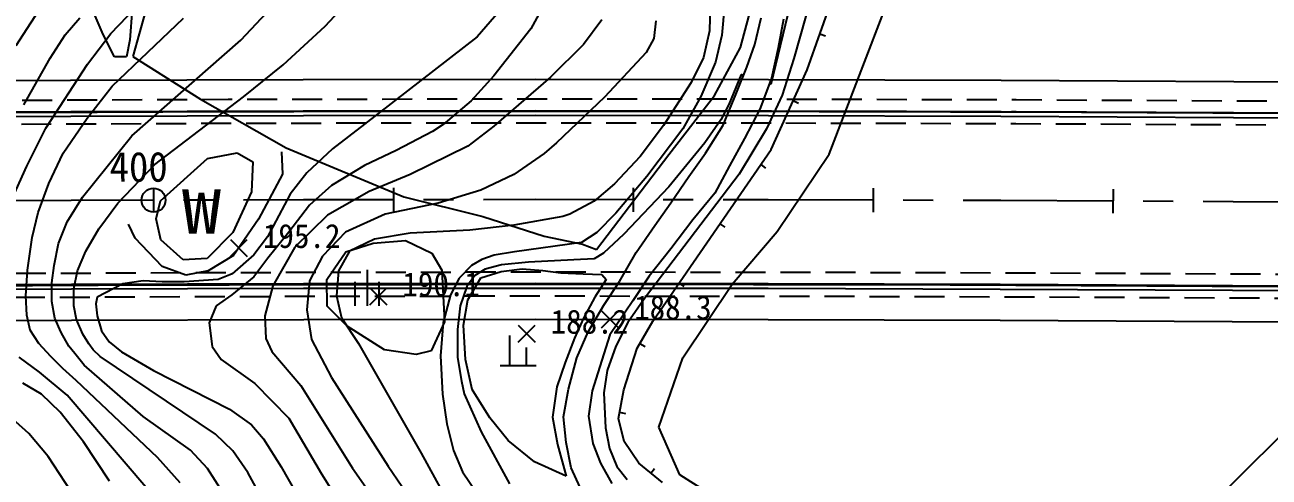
# Model space of a CAD drawing. Header units: millimetres. Extents: x 10470 to 11266, y 1103 to 1807.
# Drawn here: x 10846.3 to 10950.1, y 1453.9 to 1491.6 of the extents above; entities that cross this region are included whole.
import ezdxf
from ezdxf.xclip import XClip

# ---------------------------------------------------------------- set-up
doc = ezdxf.new("R2010")
doc.units = ezdxf.units.MM
doc.header["$LTSCALE"] = 10
doc.header["$MEASUREMENT"] = 0
doc.header["$XCLIPFRAME"] = 2
doc.linetypes.add('CENTER', pattern=[2, 1.25, -0.25, 0.25, -0.25])
doc.linetypes.add('HIDDEN', pattern=[0.375, 0.25, -0.125])
doc.layers.add('TZ-BASE', color=253, linetype='Continuous')
doc.layers.add('TZ-CABL', color=4, linetype='Continuous')
doc.styles.add('HANA', font='GulimChe.ttf')
doc.linetypes.add('ZIGZAG', pattern='A,0.0001,-0.2,[131,ltypeshp.shx,S=0.2,R=0,X=-0.2,Y=0],-0.4,[131,ltypeshp.shx,S=0.2,R=180,X=0.2,Y=0],-0.2', length=0.8001)

# ---------------------------------------------------------------- blocks, each defined once
blk = doc.blocks.new('JD-SDFHSFH5FGCFH6')
at = {"layer": 'TZ-BASE'}
for p, q in [((354.43, 16.31, 187), (358.68, 28.35, 187)), ((356.2, 27.4, 188), (353.33, 17.25, 188)), ((307.21, 18.78, 197), (314.23, 26.22, 197)), ((353.58, 24.15, 189), (351.41, 15.08, 189)), ((314.24, 19.95, 196), (317.33, 23.24, 196)), ((288.49, 18.34, 201), (290.99, 22.22, 201)), ((296.37, 19.32, 199), (299.12, 22.21, 199)), ((332.56, 21.85, 194), (331.4, 19.71, 194)), ((358.8, 15.85, 184.95), (361.11, 21.85, 184.95)), ((295.74, 19.25, 200.85), (294.74, 21.59, 200.85)), ((298.17, 21.36, 200.85), (297.97, 18.8, 200.85)), ((299.26, 21.18, 198.64), (298.21, 17.4, 198.64)), ((328.74, 21.13, 195), (326.91, 19.06, 195)), ((346.34, 21.72, 191), (346.29, 19.56, 191)), ((347.53, 21.66, 190), (347.33, 19.18, 190)), ((348.89, 18.17, 198.64), (349.77, 21.46, 198.64)), ((292.58, 19.23, 200), (293.79, 20.63, 200)), ((296.48, 14.94, 198), (302.44, 20.6, 198)), ((310.75, 16.72, 196), (314.24, 19.95, 196)), ((337.32, 20.48, 193), (335.79, 18.42, 193)), ((341.83, 20.39, 192), (341.66, 18.91, 192)), ((350.06, 18.42, 170.27), (350.6, 20.64, 170.27)), ((352.46, 20.51, 188.04), (352.01, 18.14, 188.04)), ((291.32, 17.26, 200), (292.58, 19.23, 200)), ((294.44, 16.77, 199), (296.37, 19.32, 199)), ((296.68, 17.37, 200.85), (295.74, 19.25, 200.85)), ((297.97, 18.8, 200.85), (297.69, 17.39, 200.85)), ((298.12, 10.8, 197), (307.21, 18.78, 197)), ((326.91, 19.06, 195), (317.52, 11.78, 195)), ((331.4, 19.71, 194), (328.32, 15.81, 194)), ((341.66, 18.91, 192), (341.02, 17.73, 192)), ((346.29, 19.56, 191), (345.78, 17.34, 191)), ((347.33, 19.18, 190), (346.79, 16.94, 190)), ((355.48, 19.3, 187), (355.95, 19.13, 187)), ((335.79, 18.42, 193), (333.04, 15.69, 193)), ((341.02, 17.73, 192), (337.55, 14.02, 192)), ((346.7, 14.16, 198.64), (348.89, 18.17, 198.64)), ((349.41, 16.52, 170.27), (350.06, 18.42, 170.27)), ((352.01, 18.14, 188.04), (351.45, 15.6, 188.04)), ((289.14, 13.39, 200), (291.32, 17.26, 200)), ((290.97, 11.45, 199), (294.44, 16.77, 199)), ((297.69, 17.39, 200.85), (296.68, 17.37, 200.85)), ((298.21, 17.4, 198.64), (303.87, 13.84, 198.64)), ((307.45, 14.05, 196), (310.75, 16.72, 196)), ((345.78, 17.34, 191), (344.77, 15.23, 191)), ((346.79, 16.94, 190), (345.57, 14.08, 190)), ((353.33, 17.25, 188), (352.34, 14.2, 188)), ((328.32, 15.81, 194), (326.43, 13.72, 194)), ((333.04, 15.69, 193), (328.3, 11.61, 193)), ((348.92, 15.9, 189), (347.9, 13.41, 189)), ((348.48, 14.24, 170.27), (349.41, 16.52, 170.27)), ((349.12, 15.83, 189), (348.92, 15.9, 189)), ((351.45, 15.6, 188.04), (350.48, 13.03, 188.04)), ((351.44, 9.67, 187), (354.43, 16.31, 187)), ((356.27, 9.26, 184.95), (358.8, 15.85, 184.95)), ((294.42, 12.27, 198), (296.48, 14.94, 198)), ((344.77, 15.23, 191), (342.46, 11.65, 191)), ((351.41, 15.08, 189), (351.27, 15.13, 189)), ((300.04, 8.41, 196), (307.45, 14.05, 196)), ((303.87, 13.84, 198.64), (310.99, 9.81, 198.64)), ((326.43, 13.72, 194), (324.1, 11.74, 194)), ((337.55, 14.02, 192), (333.54, 10.22, 192)), ((342.89, 9.25, 198.64), (346.7, 14.16, 198.64)), ((345.57, 14.08, 190), (344.06, 11.39, 190)), ((347.43, 11.7, 170.27), (348.48, 14.24, 170.27)), ((352.34, 14.2, 188), (351.05, 11.38, 188)), ((353.26, 13.73, 187), (353.72, 13.53, 187)), ((347.9, 13.41, 189), (347.23, 12.13, 189)), ((350.48, 13.03, 188.04), (349.21, 10.58, 188.04)), ((289.38, 8.27, 199), (290.97, 11.45, 199)), ((292.42, 9.36, 198), (294.42, 12.27, 198)), ((317.52, 11.78, 195), (314.86, 9.7, 195)), ((324.1, 11.74, 194), (323.21, 11.16, 194)), ((328.3, 11.61, 193), (326.14, 9.93, 193)), ((342.46, 11.65, 191), (340.5, 9.07, 191)), ((347.23, 12.13, 189), (345.89, 10.21, 189)), ((345.97, 9.36, 170.27), (347.43, 11.7, 170.27)), ((294.01, 5.68, 197), (298.12, 10.8, 197)), ((323.21, 11.16, 194), (320.18, 9.57, 194)), ((344.06, 11.39, 190), (341.07, 7.41, 190)), ((349.21, 10.58, 188.04), (347.96, 8.3, 188.04)), ((351.05, 11.38, 188), (348.76, 7.6, 188)), ((291.2, 6.82, 198), (292.42, 9.36, 198)), ((304.44, 8.92, 194.76), (306.91, 9.39, 194.76)), ((306.91, 9.39, 194.76), (308.23, 8.64, 194.76)), ((310.62, 9.45, 195.58), (310.69, 7.59, 195.58)), ((310.99, 9.81, 198.64), (320.82, 5.7, 198.64)), ((314.86, 9.7, 195), (312.73, 7.71, 195)), ((320.18, 9.57, 194), (317.52, 8.33, 194)), ((326.14, 9.93, 193), (321.34, 7.58, 193)), ((333.54, 10.22, 192), (332.51, 9.33, 192)), ((341.57, -4.65, 187), (351.44, 9.67, 187)), ((345.89, 10.21, 189), (342.91, 6.54, 189)), ((344.58, 7.42, 170.27), (345.97, 9.36, 170.27)), ((296.97, 5.18, 196), (300.04, 8.41, 196)), ((300.51, 5.37, 194.76), (304.44, 8.92, 194.76)), ((308.23, 8.64, 194.76), (308.12, 6.14, 194.76)), ((317.52, 8.33, 194), (314.78, 6.67, 194)), ((332.51, 9.33, 192), (329.97, 7.58, 192)), ((336.88, 1.31, 198.64), (342.89, 9.25, 198.64)), ((340.5, 9.07, 191), (338.38, 6.79, 191)), ((347.96, 8.3, 188.04), (346.74, 6.03, 188.04)), ((350.56, 8.4, 187), (350.97, 8.11, 187)), ((351.92, 2.83, 184.95), (356.27, 9.26, 184.95)), ((288.24, 5.73, 199), (289.38, 8.27, 199)), ((310.69, 7.59, 195.58), (308.7, 3.84, 195.58)), ((312.73, 7.71, 195), (311.33, 5.93, 195)), ((321.34, 7.58, 193), (317.93, 6.17, 193)), ((329.97, 7.58, 192), (327.23, 6.26, 192)), ((341.07, 7.41, 190), (338.49, 4.35, 190)), ((348.76, 7.6, 188), (340.95, -2.65, 188)), ((343.07, 5.22, 170.27), (344.58, 7.42, 170.27)), ((290.33, 4.41, 198), (291.2, 6.82, 198)), ((299.94, 6.43), (299.94, 4.43)), ((314.78, 6.67, 194), (312.95, 5.01, 194)), ((319.94, 6.47), (319.94, 4.47)), ((327.23, 6.26, 192), (323.66, 5.18, 192)), ((338.38, 6.79, 191), (336.67, 5.36, 191)), ((342.91, 6.54, 189), (339.15, 2.61, 189)), ((339.94, 6.47), (339.94, 4.47)), ((359.94, 6.43), (359.94, 4.43)), ((379.94, 6.36), (379.93, 4.36)), ((292.74, 3.63, 197), (294.01, 5.68, 197)), ((300.17, 3.88, 194.76), (300.51, 5.37, 194.76)), ((308.12, 6.14, 194.76), (306.54, 2.75, 194.76)), ((311.33, 5.93, 195), (309.45, 2.38, 195)), ((317.93, 6.17, 193), (314.45, 4.18, 193)), ((320.82, 5.7, 198.64), (327.39, 4.07, 198.64)), ((336.67, 5.36, 191), (334.65, 4.27, 191)), ((341.74, 3.31, 170.27), (343.07, 5.22, 170.27)), ((346.74, 6.03, 188.04), (344.91, 3.8, 188.04)), ((289.83, 2.32, 198), (290.33, 4.41, 198)), ((295.38, 3.04, 196), (296.97, 5.18, 196)), ((312.95, 5.01, 194), (311.21, 2.77, 194)), ((314.45, 4.18, 193), (311.71, 1.53, 193)), ((319.26, 4.26, 192), (315.94, 2.77, 192)), ((323.66, 5.18, 192), (319.26, 4.26, 192)), ((334.65, 4.27, 191), (334.06, 4.08, 191)), ((338.49, 4.35, 190), (336.91, 2.75, 190)), ((292.01, 1.82, 197), (292.74, 3.63, 197)), ((298.4, 2.26, 195.58), (297.86, 3.43, 195.58)), ((300.56, 2.12, 194.76), (300.17, 3.88, 194.76)), ((308.7, 3.84, 195.58), (306.62, 0.83, 195.58)), ((329.97, 3.35, 191), (326.32, 2.94, 191)), ((327.39, 4.07, 198.64), (332.52, 2.44, 198.64)), ((334.06, 4.08, 191), (329.97, 3.35, 191)), ((340.17, 1.06, 170.27), (341.74, 3.31, 170.27)), ((344.91, 3.8, 188.04), (343.08, 1.38, 188.04)), ((347.15, 3.46, 187), (347.56, 3.17, 187)), ((289.42, -0.41, 198), (289.83, 2.32, 198)), ((294.29, 1.18, 196), (295.38, 3.04, 196)), ((300.67, -0.09, 195.58), (298.4, 2.26, 195.58)), ((302.41, 0.47, 194.76), (300.56, 2.12, 194.76)), ((306.54, 2.75, 194.76), (304.41, 0.58, 194.76)), ((306.35, 0.74, 195.16), (307.76, 2.16, 195.16)), ((306.35, 2.16, 195.16), (307.76, 0.74, 195.16)), ((309.45, 2.38, 195), (308.3, 0.87, 195)), ((311.21, 2.77, 194), (309.47, 0.61, 194)), ((315.94, 2.77, 192), (314.03, 0.78, 192)), ((318.35, 2.19, 191), (316.27, 1.19, 191)), ((321.34, 2.69, 191), (318.35, 2.19, 191)), ((326.32, 2.94, 191), (321.34, 2.69, 191)), ((332.52, 2.44, 198.64), (335.69, 1.77, 198.64)), ((336.91, 2.75, 190), (335.61, 1.9, 190)), ((339.15, 2.61, 189), (337.45, 1.03, 189)), ((348.19, -1.57, 184.95), (351.92, 2.83, 184.95)), ((291.65, 0, 197), (292.01, 1.82, 197)), ((293.61, -0.46, 196), (294.29, 1.18, 196)), ((311.71, 1.53, 193), (309.88, -1.71, 193)), ((314.39, -1.19, 189.92), (315.96, 1.14, 189.92)), ((316.27, 1.19, 191), (315.36, -0.47, 191)), ((315.96, 1.14, 189.92), (318.25, 1.85, 189.92)), ((318.25, 1.85, 189.92), (320.94, 2.06, 189.92)), ((320.94, 2.06, 189.92), (323.14, 1.02, 189.92)), ((330.03, 1.13, 190), (328.35, 0.85, 190)), ((335.61, 1.9, 190), (330.03, 1.13, 190)), ((335.69, 1.77, 198.64), (336.88, 1.31, 198.64)), ((338.8, -1.34, 170.27), (340.17, 1.06, 170.27)), ((343.08, 1.38, 188.04), (341.26, -0.89, 188.04)), ((304.41, 0.58, 194.76), (302.41, 0.47, 194.76)), ((306.62, 0.83, 195.58), (304.5, -0.46, 195.58)), ((308.3, 0.87, 195), (306.49, -0.7, 195)), ((309.47, 0.61, 194), (308.31, -0.96, 194)), ((314.03, 0.78, 192), (312.95, -1.3, 192)), ((323.14, 1.02, 189.92), (323.99, -0.41, 189.92)), ((327.32, 0.5, 190), (326.44, -0.01, 190)), ((328.35, 0.85, 190), (327.32, 0.5, 190)), ((328.94, 0.04, 189), (327.6, -0.33, 189)), ((331.19, 0.27, 189), (328.94, 0.04, 189)), ((334.97, 0.46, 189), (331.19, 0.27, 189)), ((336.69, 0.54, 189), (334.97, 0.46, 189)), ((337.45, 1.03, 189), (336.69, 0.54, 189)), ((289.29, -2.55, 198), (289.42, -0.41, 198)), ((291.47, -1.46, 197), (291.65, 0, 197)), ((293.29, -1.96, 196), (293.61, -0.46, 196)), ((302.62, -0.81, 195.58), (300.67, -0.09, 195.58)), ((304.5, -0.46, 195.58), (302.62, -0.81, 195.58)), ((306.3, -0.8, 195), (305.32, -1.18, 195)), ((306.49, -0.7, 195), (306.3, -0.8, 195)), ((308.31, -0.96, 194), (306.48, -2.46, 194)), ((315.36, -0.47, 191), (315.2, -2.54, 191)), ((317.75, -0.36, 190.06), (317.75, -3.36, 190.06)), ((323.99, -0.41, 189.92), (324.2, -4.71, 189.92)), ((326.44, -0.01, 190), (325.42, -1.08, 190)), ((326.74, -0.85, 189), (326.07, -1.75, 189)), ((327.6, -0.33, 189), (326.74, -0.85, 189)), ((327.24, -1.04, 188.12), (328.91, -0.51, 188.12)), ((328.91, -0.51, 188.12), (330.66, -0.29, 188.12)), ((330.66, -0.29, 188.12), (332.39, -0.43, 188.12)), ((332.39, -0.43, 188.12), (333.9, -0.61, 188.12)), ((333.9, -0.61, 188.12), (335.77, -0.72, 188.12)), ((335.77, -0.72, 188.12), (337.32, -0.76, 188.12)), ((337.32, -0.76, 188.12), (337.67, -1.19, 188.12)), ((341.26, -0.89, 188.04), (339.89, -2.95, 188.04)), ((291.47, -3, 197), (291.47, -1.46, 197)), ((293.29, -3.37, 196), (293.29, -1.96, 196)), ((297.39, -1.53, 195), (295.23, -2.65, 195)), ((299.09, -1.3, 195), (297.39, -1.53, 195)), ((300.67, -1.38, 195), (299.09, -1.3, 195)), ((302.5, -1.38, 195), (300.67, -1.38, 195)), ((305.32, -1.18, 195), (302.5, -1.38, 195)), ((309.88, -1.71, 193), (309.22, -4.2, 193)), ((312.95, -1.3, 192), (312.71, -3.7, 192)), ((314.43, -3.41, 189.92), (314.39, -1.19, 189.92)), ((316.75, -3.36, 190.06), (316.75, -1.36, 190.06)), ((317.98, -3.28, 190.08), (319.39, -1.86, 190.08)), ((317.98, -1.86, 190.08), (319.39, -3.28, 190.08)), ((318.75, -3.36, 190.06), (318.75, -1.36, 190.06)), ((325.42, -1.08, 190), (324.69, -2.47, 190)), ((326.07, -1.75, 189), (325.5, -3.36, 189)), ((326.14, -2.87, 188.12), (327.24, -1.04, 188.12)), ((337.67, -1.19, 188.12), (336.74, -2.65, 188.12)), ((337.47, -3.31, 170.27), (338.8, -1.34, 170.27)), ((343.75, -1.48, 187), (344.16, -1.77, 187)), ((344.06, -7.7, 184.95), (348.19, -1.57, 184.95)), ((289.38, -4.14, 198), (289.29, -2.55, 198)), ((291.7, -4.41, 197), (291.47, -3, 197)), ((295.23, -2.65, 195), (295.14, -3.22, 195)), ((306.48, -2.46, 194), (305.15, -3.37, 194)), ((315.2, -2.54, 191), (315.61, -4.37, 191)), ((324.69, -2.47, 190), (324.08, -4.77, 190)), ((325.77, -4.98, 188.12), (326.14, -2.87, 188.12)), ((336.74, -2.65, 188.12), (335.78, -4.4, 188.12)), ((339.89, -2.95, 188.04), (337.98, -5.79, 188.04)), ((340.95, -2.65, 188), (339.49, -4.77, 188)), ((289.65, -5.41, 198), (289.38, -4.14, 198)), ((293.51, -4.5, 196), (293.29, -3.37, 196)), ((295.14, -3.22, 195), (295.25, -4.22, 195)), ((305.15, -3.37, 194), (304.57, -4.78, 194)), ((312.71, -3.7, 192), (313.12, -6.19, 192)), ((316.07, -5.08, 189.92), (314.43, -3.41, 189.92)), ((325.5, -3.36, 189), (325.28, -5.34, 189)), ((336.17, -5.55, 170.27), (337.47, -3.31, 170.27)), ((337.3, -5.22, 188.31), (338.71, -3.8, 188.31)), ((337.3, -3.8, 188.31), (338.71, -5.22, 188.31)), ((292.24, -5.59, 197), (291.7, -4.41, 197)), ((294.06, -5.73, 196), (293.51, -4.5, 196)), ((295.25, -4.22, 195), (295.6, -5.46, 195)), ((304.57, -4.78, 194), (304.82, -6.77, 194)), ((309.22, -4.2, 193), (309.3, -6.11, 193)), ((315.61, -4.37, 191), (317.02, -6.52, 191)), ((319.2, -7.03, 189.92), (316.07, -5.08, 189.92)), ((324.2, -4.71, 189.92), (323.09, -7.13, 189.92)), ((324.08, -4.77, 190), (323.86, -7.55, 190)), ((325.94, -7.84, 188.12), (325.77, -4.98, 188.12)), ((330.34, -6.4, 188.15), (331.75, -4.98, 188.15)), ((330.34, -4.98, 188.15), (331.75, -6.4, 188.15)), ((335.78, -4.4, 188.12), (335.05, -6.06, 188.12)), ((339.49, -4.77, 188), (338.49, -6.73, 188)), ((340.27, -6.91, 187), (341.57, -4.65, 187)), ((290.38, -6.5, 198), (289.65, -5.41, 198)), ((292.88, -6.73, 197), (292.24, -5.59, 197)), ((294.56, -6.55, 196), (294.06, -5.73, 196)), ((295.6, -5.46, 195), (296.23, -6.38, 195)), ((309.3, -6.11, 193), (309.8, -7.19, 193)), ((313.12, -6.19, 192), (314.78, -9.34, 192)), ((325.28, -5.34, 189), (325.28, -7.69, 189)), ((329.64, -8.34, 188.08), (329.64, -5.84, 188.08)), ((335.05, -6.06, 188.12), (334.26, -8.1, 188.12)), ((335.24, -7.71, 170.27), (336.17, -5.55, 170.27)), ((337.98, -5.79, 188.04), (337.15, -8.43, 188.04)), ((291.38, -7.59, 198), (290.38, -6.5, 198)), ((293.38, -7.36, 197), (292.88, -6.73, 197)), ((294.92, -7.05, 196), (294.56, -6.55, 196)), ((295.5, -7.61, 196), (294.92, -7.05, 196)), ((296.23, -6.38, 195), (297.27, -7.22, 195)), ((297.27, -7.22, 195), (299.94, -8.76, 195)), ((304.82, -6.77, 194), (305.57, -7.85, 194)), ((309.8, -7.19, 193), (312.21, -10.01, 193)), ((317.02, -6.52, 191), (322.25, -15.65, 191)), ((321.83, -7.43, 189.92), (319.2, -7.03, 189.92)), ((323.09, -7.13, 189.92), (321.83, -7.43, 189.92)), ((331.04, -8.34, 188.08), (331.04, -6.84, 188.08)), ((338.49, -6.73, 188), (337.76, -8.77, 188)), ((339.14, -10.38, 187), (340.27, -6.91, 187)), ((340.49, -6.52, 187), (340.92, -6.77, 187)), ((290.42, -8.91, 199), (288.74, -7.64, 199)), ((292.38, -8.59, 198), (291.38, -7.59, 198)), ((294.17, -8.31, 197), (293.38, -7.36, 197)), ((305.12, -14.06, 196), (295.5, -7.61, 196)), ((305.57, -7.85, 194), (308.39, -9.84, 194)), ((323.86, -7.55, 190), (324.02, -10.74, 190)), ((325.28, -7.69, 189), (325.61, -9.65, 189)), ((326.51, -10.35, 188.12), (325.94, -7.84, 188.12)), ((334.26, -8.1, 188.12), (333.57, -10.13, 188.12)), ((334.53, -10.33, 170.27), (335.24, -7.71, 170.27)), ((342.07, -13.48, 184.95), (344.06, -7.7, 184.95)), ((292.73, -10.82, 199), (290.42, -8.91, 199)), ((293.49, -9.6, 198), (292.38, -8.59, 198)), ((299.08, -12.6, 197), (294.17, -8.31, 197)), ((299.94, -8.76, 195), (306.28, -11.99, 195)), ((328.84, -8.34, 188.08), (331.84, -8.34, 188.08)), ((337.15, -8.43, 188.04), (336.51, -10.46, 188.04)), ((337.76, -8.77, 188), (337.48, -10.63, 188)), ((290.61, -10.75, 200), (289.05, -9.81, 200)), ((300.28, -16.01, 198), (293.49, -9.6, 198)), ((308.39, -9.84, 194), (311.21, -12.75, 194)), ((312.21, -10.01, 193), (316.52, -16.9, 193)), ((314.78, -9.34, 192), (319.51, -16.73, 192)), ((325.61, -9.65, 189), (325.85, -10.71, 189)), ((327.98, -12.72, 188.12), (326.51, -10.35, 188.12)), ((333.57, -10.13, 188.12), (333.19, -12.66, 188.12)), ((334.13, -12.63, 170.27), (334.53, -10.33, 170.27)), ((292.17, -12.23, 200), (290.61, -10.75, 200)), ((299.31, -18.5, 199), (292.73, -10.82, 199)), ((324.02, -10.74, 190), (324.39, -13.21, 190)), ((325.85, -10.71, 189), (327.26, -13.89, 189)), ((336.51, -10.46, 188.04), (336.21, -12.56, 188.04)), ((337.48, -10.63, 188), (337.61, -13.55, 188)), ((338.71, -12.76, 187), (339.14, -10.38, 187)), ((294.09, -14.7, 200), (292.17, -12.23, 200)), ((306.28, -11.99, 195), (308.1, -13.3, 195)), ((338.8, -12.25, 187), (339.29, -12.34, 187)), ((395.8, -12.29, 184.95), (389.24, -18.86, 184.95)), ((289.54, -14.01, 201), (288.46, -13.03, 201)), ((303.03, -15.4, 197), (299.08, -12.6, 197)), ((308.1, -13.3, 195), (309.11, -14.47, 195)), ((311.21, -12.75, 194), (313.95, -17.39, 194)), ((324.39, -13.21, 190), (324.95, -15.44, 190)), ((329.51, -14.6, 188.12), (327.98, -12.72, 188.12)), ((333.19, -12.66, 188.12), (333.63, -14.92, 188.12)), ((334.34, -14.78, 170.27), (334.13, -12.63, 170.27)), ((336.21, -12.56, 188.04), (336.57, -14.86, 188.04)), ((339.17, -14.67, 187), (338.71, -12.76, 187)), ((343.83, -17.46, 184.95), (342.07, -13.48, 184.95)), ((291.16, -15.94, 201), (289.54, -14.01, 201)), ((306.55, -15.47, 196), (305.12, -14.06, 196)), ((309.11, -14.47, 195), (310.59, -16.8, 195)), ((327.26, -13.89, 189), (329.61, -18.21, 189)), ((337.61, -13.55, 188), (337.96, -15.28, 188)), ((296.27, -17.99, 200), (294.09, -14.7, 200)), ((304.45, -16.94, 197), (303.03, -15.4, 197)), ((307.79, -17.28, 196), (306.55, -15.47, 196)), ((324.95, -15.44, 190), (325.69, -17.22, 190)), ((331.7, -16.37, 188.12), (329.51, -14.6, 188.12)), ((333.63, -14.92, 188.12), (334.34, -17.56, 188.12)), ((334.75, -16.89, 170.27), (334.34, -14.78, 170.27)), ((336.57, -14.86, 188.04), (337.21, -16.48, 188.04)), ((337.96, -15.28, 188), (338.56, -16.77, 188)), ((340.39, -16.5, 187), (339.17, -14.67, 187)), ((293.52, -19.54, 201), (291.16, -15.94, 201)), ((302.15, -18.14, 198), (300.28, -16.01, 198)), ((322.25, -15.65, 191), (324.49, -19.72, 191)), ((334.34, -17.56, 188.12), (331.7, -16.37, 188.12)), ((337.21, -16.48, 188.04), (338.16, -18.19, 188.04)), ((342.36, -18.09, 187), (340.39, -16.5, 187)), ((305.73, -18.94, 197), (304.45, -16.94, 197)), ((309.99, -21.27, 196), (307.79, -17.28, 196)), ((310.59, -16.8, 195), (312.51, -20.19, 195)), ((313.95, -17.39, 194), (317.77, -23.45, 194)), ((316.52, -16.9, 193), (322.5, -25.36, 193)), ((319.51, -16.73, 192), (322.67, -21.38, 192)), ((325.69, -17.22, 190), (326.86, -18.93, 190)), ((335.51, -18.52, 170.27), (334.75, -16.89, 170.27)), ((338.56, -16.77, 188), (339.44, -17.85, 188)), ((341.41, -17.33, 187), (341.72, -16.94, 187)), ((349.14, -20.83, 184.95), (343.83, -17.46, 184.95))]:
    blk.add_line(p, q, dxfattribs=at)
at = {"layer": 'TZ-BASE', "linetype": 'CENTER', "flags": 128}
blk.add_lwpolyline([(699.86, -1.33, 0.015501), (79.97, 2.33), (0, 0)], format="xyb", dxfattribs=at)
at = {"layer": 'TZ-BASE'}
blk.add_circle((299.94, 5.43), 1, dxfattribs=at)
for radius in [10010, 10010, 10007.4, 10007, 9993, 9992.6, 9990, 9990]:
    blk.add_arc((330.91, -9994.52), radius, 87.885616, 91.437955, dxfattribs=at)
at = {"layer": 'TZ-BASE', "style": 'HANA'}
blk.add_text('400', height=2.5, rotation=0.1774, dxfattribs=at).set_placement((296.28, 6.96))
for s, height, p in [('w', 5, (302.32, 2.63)), ('195.2', 2, (309.06, 1.45, 195.16)), ('190.1', 2, (320.69, -2.57, 190.08)), ('188.3', 2, (340.01, -4.51, 188.31)), ('188.2', 2, (333.05, -5.69, 188.15))]:
    blk.add_text(s, height=height, dxfattribs=at).set_placement(p)

msp = doc.modelspace()

# ---------------------------------------------------------------- linework, layer by layer
at = {"layer": 'TZ-CABL', "linetype": 'HIDDEN'}
for points in [[(10556.85, 1479.55, -0.018331), (11257.28, 1478.42, -0.018331)], [(10556.89, 1478.56, -0.018331), (11257.24, 1477.42, -0.998632)], [(10556.92, 1477.56, -0.018331), (11257.2, 1476.43, -0.018331)]]:
    msp.add_lwpolyline(points, format="xyb", dxfattribs=at)
at = {"layer": 'TZ-CABL', "linetype": 'ZIGZAG', "ltscale": 0.5}
msp.add_lwpolyline([(10556.89, 1478.56, -0.018331), (11257.24, 1477.42, -0.018331)], format="xyb", dxfattribs=at)
at = {"layer": 'TZ-CABL', "linetype": 'HIDDEN', "elevation": 346.53}
for points in [[(10557.4, 1465.12, -0.018303), (11256.75, 1464.03, -0.018303)], [(10557.44, 1464.12, -0.018303), (11256.71, 1463.03, -0.018303)], [(10557.47, 1463.12, -0.018303), (11256.67, 1462.03, -0.018303)]]:
    msp.add_lwpolyline(points, format="xyb", dxfattribs=at)
at = {"layer": 'TZ-CABL', "linetype": 'ZIGZAG', "ltscale": 0.5, "elevation": 346.53}
msp.add_lwpolyline([(10557.44, 1464.12, -0.018303), (11256.71, 1463.03, -0.018303)], format="xyb", dxfattribs=at)

# ---------------------------------------------------------------- block references
at = {"layer": 'TZ-BASE'}
ref = msp.add_blockref('JD-SDFHSFH5FGCFH6', (10557.12, 1471.56), dxfattribs=at)
XClip(ref).set_block_clipping_path([(2.4833460004, -75.0048615017), (697.0870356228, -76.3266636377), (702.6246141986, 73.6630701726), (-2.4833460004, 75.0048615017)])

doc.saveas('drawing.dxf')
